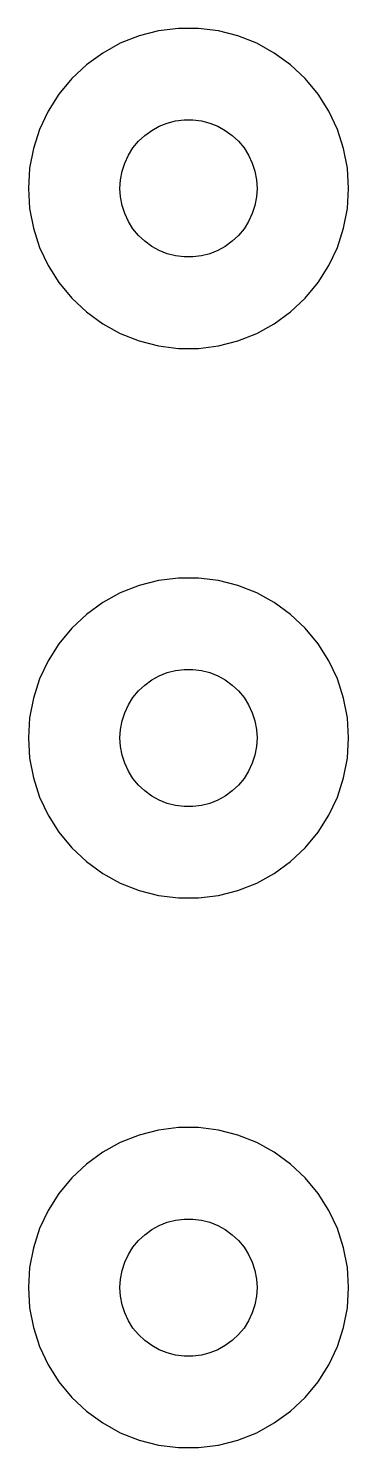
# Model space of a CAD drawing. Header units: metres. Extents: x -7 to 7, y 65 to 127.
import ezdxf

# ---------------------------------------------------------------- set-up
doc = ezdxf.new("R2010")
doc.units = ezdxf.units.M

msp = doc.modelspace()

# ---------------------------------------------------------------- linework, layer by layer
for p, q in [((-2.16312, 126.657), (-2.98045, 126.334)), ((-1.31166, 126.876), (-2.16312, 126.657)), ((-0.439529, 126.986), (-1.31166, 126.876)), ((0.439529, 126.986), (-0.439529, 126.986)), ((1.31166, 126.876), (0.439529, 126.986)), ((2.16312, 126.657), (1.31166, 126.876)), ((2.98045, 126.334), (2.16312, 126.657)), ((-3.75078, 125.91), (-4.46196, 125.394)), ((-2.98045, 126.334), (-3.75078, 125.91)), ((3.75078, 125.91), (2.98045, 126.334)), ((4.46196, 125.394), (3.75078, 125.91)), ((-4.46196, 125.394), (-5.10277, 124.792)), ((5.10277, 124.792), (4.46196, 125.394)), ((-5.10277, 124.792), (-5.66312, 124.114)), ((5.66312, 124.114), (5.10277, 124.792)), ((-5.66312, 124.114), (-6.13414, 123.372)), ((6.13414, 123.372), (5.66312, 124.114)), ((-6.13414, 123.372), (-6.50842, 122.577)), ((6.50842, 122.577), (6.13414, 123.372)), ((-1.60747, 122.533), (-1.27733, 122.714)), ((-1.27733, 122.714), (-0.927048, 122.853)), ((-0.927048, 122.853), (-0.562134, 122.947)), ((-0.562134, 122.947), (-0.18837, 122.994)), ((-0.18837, 122.994), (0.18837, 122.994)), ((0.18837, 122.994), (0.562134, 122.947)), ((0.562134, 122.947), (0.927048, 122.853)), ((0.927048, 122.853), (1.27733, 122.714)), ((1.27733, 122.714), (1.60747, 122.533)), ((-6.50842, 122.577), (-6.78008, 121.741)), ((-2.1869, 122.054), (-1.91226, 122.312)), ((-1.91226, 122.312), (-1.60747, 122.533)), ((1.60747, 122.533), (1.91226, 122.312)), ((1.91226, 122.312), (2.1869, 122.054)), ((6.78008, 121.741), (6.50842, 122.577)), ((-6.78008, 121.741), (-6.94479, 120.877)), ((-2.62891, 121.445), (-2.42705, 121.763)), ((-2.42705, 121.763), (-2.1869, 122.054)), ((2.1869, 122.054), (2.42705, 121.763)), ((2.42705, 121.763), (2.62891, 121.445)), ((6.94479, 120.877), (6.78008, 121.741)), ((-6.94479, 120.877), (-7, 120)), ((-2.90575, 120.746), (-2.78932, 121.104)), ((-2.78932, 121.104), (-2.62891, 121.445)), ((2.62891, 121.445), (2.78932, 121.104)), ((2.78932, 121.104), (2.90575, 120.746)), ((7, 120), (6.94479, 120.877)), ((-3, 120), (-2.97633, 120.376)), ((-2.97633, 120.376), (-2.90575, 120.746)), ((2.90575, 120.746), (2.97633, 120.376)), ((2.97633, 120.376), (3, 120)), ((-7, 120), (-6.94479, 119.123)), ((-2.97633, 119.624), (-3, 120)), ((-2.90575, 119.254), (-2.97633, 119.624)), ((2.97633, 119.624), (2.90575, 119.254)), ((3, 120), (2.97633, 119.624)), ((6.94479, 119.123), (7, 120)), ((-6.94479, 119.123), (-6.78008, 118.259)), ((-2.78932, 118.896), (-2.90575, 119.254)), ((2.90575, 119.254), (2.78932, 118.896)), ((6.78008, 118.259), (6.94479, 119.123)), ((-2.62891, 118.555), (-2.78932, 118.896)), ((-2.42705, 118.237), (-2.62891, 118.555)), ((2.62891, 118.555), (2.42705, 118.237)), ((2.78932, 118.896), (2.62891, 118.555)), ((-6.78008, 118.259), (-6.50842, 117.423)), ((-2.1869, 117.946), (-2.42705, 118.237)), ((-1.91226, 117.688), (-2.1869, 117.946)), ((2.1869, 117.946), (1.91226, 117.688)), ((2.42705, 118.237), (2.1869, 117.946)), ((6.50842, 117.423), (6.78008, 118.259)), ((-6.50842, 117.423), (-6.13414, 116.628)), ((-1.60747, 117.467), (-1.91226, 117.688)), ((-1.27733, 117.286), (-1.60747, 117.467)), ((-0.927048, 117.147), (-1.27733, 117.286)), ((-0.562134, 117.053), (-0.927048, 117.147)), ((0.927048, 117.147), (0.562134, 117.053)), ((1.27733, 117.286), (0.927048, 117.147)), ((1.60747, 117.467), (1.27733, 117.286)), ((1.91226, 117.688), (1.60747, 117.467)), ((6.13414, 116.628), (6.50842, 117.423)), ((-6.13414, 116.628), (-5.66312, 115.886)), ((-0.18837, 117.006), (-0.562134, 117.053)), ((0.18837, 117.006), (-0.18837, 117.006)), ((0.562134, 117.053), (0.18837, 117.006)), ((5.66312, 115.886), (6.13414, 116.628)), ((-5.66312, 115.886), (-5.10277, 115.208)), ((5.10277, 115.208), (5.66312, 115.886)), ((-5.10277, 115.208), (-4.46196, 114.606)), ((4.46196, 114.606), (5.10277, 115.208)), ((-4.46196, 114.606), (-3.75078, 114.09)), ((-3.75078, 114.09), (-2.98045, 113.666)), ((2.98045, 113.666), (3.75078, 114.09)), ((3.75078, 114.09), (4.46196, 114.606)), ((-2.98045, 113.666), (-2.16312, 113.343)), ((2.16312, 113.343), (2.98045, 113.666)), ((-2.16312, 113.343), (-1.31166, 113.124)), ((-1.31166, 113.124), (-0.439529, 113.014)), ((-0.439529, 113.014), (0.439529, 113.014)), ((0.439529, 113.014), (1.31166, 113.124)), ((1.31166, 113.124), (2.16312, 113.343)), ((-1.31166, 102.876), (-2.16312, 102.657)), ((-0.439529, 102.986), (-1.31166, 102.876)), ((0.439529, 102.986), (-0.439529, 102.986)), ((1.31166, 102.876), (0.439529, 102.986)), ((2.16312, 102.657), (1.31166, 102.876)), ((-2.98045, 102.334), (-3.75078, 101.91)), ((-2.16312, 102.657), (-2.98045, 102.334)), ((2.98045, 102.334), (2.16312, 102.657)), ((3.75078, 101.91), (2.98045, 102.334)), ((-3.75078, 101.91), (-4.46196, 101.394)), ((4.46196, 101.394), (3.75078, 101.91)), ((-4.46196, 101.394), (-5.10277, 100.792)), ((5.10277, 100.792), (4.46196, 101.394)), ((-5.10277, 100.792), (-5.66312, 100.114)), ((5.66312, 100.114), (5.10277, 100.792)), ((-5.66312, 100.114), (-6.13414, 99.3723)), ((6.13414, 99.3723), (5.66312, 100.114)), ((-6.13414, 99.3723), (-6.50842, 98.5769)), ((6.50842, 98.5769), (6.13414, 99.3723)), ((-6.50842, 98.5769), (-6.78008, 97.7408)), ((-1.60747, 98.533), (-1.27733, 98.7145)), ((-1.27733, 98.7145), (-0.927048, 98.8532)), ((-0.927048, 98.8532), (-0.562134, 98.9469)), ((-0.562134, 98.9469), (-0.18837, 98.9941)), ((-0.18837, 98.9941), (0.18837, 98.9941)), ((0.18837, 98.9941), (0.562134, 98.9469)), ((0.562134, 98.9469), (0.927048, 98.8532)), ((0.927048, 98.8532), (1.27733, 98.7145)), ((1.27733, 98.7145), (1.60747, 98.533)), ((6.78008, 97.7408), (6.50842, 98.5769)), ((-2.42705, 97.7634), (-2.1869, 98.0536)), ((-2.1869, 98.0536), (-1.91226, 98.3115)), ((-1.91226, 98.3115), (-1.60747, 98.533)), ((1.60747, 98.533), (1.91226, 98.3115)), ((1.91226, 98.3115), (2.1869, 98.0536)), ((2.1869, 98.0536), (2.42705, 97.7634)), ((-6.78008, 97.7408), (-6.94479, 96.8773)), ((-2.78932, 97.1044), (-2.62891, 97.4453)), ((-2.62891, 97.4453), (-2.42705, 97.7634)), ((2.42705, 97.7634), (2.62891, 97.4453)), ((2.62891, 97.4453), (2.78932, 97.1044)), ((6.94479, 96.8773), (6.78008, 97.7408)), ((-6.94479, 96.8773), (-7, 96)), ((-2.97633, 96.376), (-2.90575, 96.7461)), ((-2.90575, 96.7461), (-2.78932, 97.1044)), ((2.78932, 97.1044), (2.90575, 96.7461)), ((2.90575, 96.7461), (2.97633, 96.376)), ((7, 96), (6.94479, 96.8773)), ((-3, 96), (-2.97633, 96.376)), ((2.97633, 96.376), (3, 96)), ((-7, 96), (-6.94479, 95.1227)), ((-2.97633, 95.624), (-3, 96)), ((-2.90575, 95.2539), (-2.97633, 95.624)), ((2.97633, 95.624), (2.90575, 95.2539)), ((3, 96), (2.97633, 95.624)), ((6.94479, 95.1227), (7, 96)), ((-6.94479, 95.1227), (-6.78008, 94.2592)), ((-2.78932, 94.8956), (-2.90575, 95.2539)), ((-2.62891, 94.5547), (-2.78932, 94.8956)), ((2.78932, 94.8956), (2.62891, 94.5547)), ((2.90575, 95.2539), (2.78932, 94.8956)), ((6.78008, 94.2592), (6.94479, 95.1227)), ((-6.78008, 94.2592), (-6.50842, 93.4231)), ((-2.42705, 94.2366), (-2.62891, 94.5547)), ((-2.1869, 93.9464), (-2.42705, 94.2366)), ((2.42705, 94.2366), (2.1869, 93.9464)), ((2.62891, 94.5547), (2.42705, 94.2366)), ((6.50842, 93.4231), (6.78008, 94.2592)), ((-1.91226, 93.6885), (-2.1869, 93.9464)), ((-1.60747, 93.467), (-1.91226, 93.6885)), ((1.91226, 93.6885), (1.60747, 93.467)), ((2.1869, 93.9464), (1.91226, 93.6885)), ((-6.50842, 93.4231), (-6.13414, 92.6277)), ((-1.27733, 93.2855), (-1.60747, 93.467)), ((-0.927048, 93.1468), (-1.27733, 93.2855)), ((-0.562134, 93.0531), (-0.927048, 93.1468)), ((-0.18837, 93.0059), (-0.562134, 93.0531)), ((0.18837, 93.0059), (-0.18837, 93.0059)), ((0.562134, 93.0531), (0.18837, 93.0059)), ((0.927048, 93.1468), (0.562134, 93.0531)), ((1.27733, 93.2855), (0.927048, 93.1468)), ((1.60747, 93.467), (1.27733, 93.2855)), ((6.13414, 92.6277), (6.50842, 93.4231)), ((-6.13414, 92.6277), (-5.66312, 91.8855)), ((5.66312, 91.8855), (6.13414, 92.6277)), ((-5.66312, 91.8855), (-5.10277, 91.2082)), ((5.10277, 91.2082), (5.66312, 91.8855)), ((-5.10277, 91.2082), (-4.46196, 90.6064)), ((4.46196, 90.6064), (5.10277, 91.2082)), ((-4.46196, 90.6064), (-3.75078, 90.0897)), ((3.75078, 90.0897), (4.46196, 90.6064)), ((-3.75078, 90.0897), (-2.98045, 89.6662)), ((2.98045, 89.6662), (3.75078, 90.0897)), ((-2.98045, 89.6662), (-2.16312, 89.3426)), ((-2.16312, 89.3426), (-1.31166, 89.124)), ((1.31166, 89.124), (2.16312, 89.3426)), ((2.16312, 89.3426), (2.98045, 89.6662)), ((-1.31166, 89.124), (-0.439529, 89.0138)), ((-0.439529, 89.0138), (0.439529, 89.0138)), ((0.439529, 89.0138), (1.31166, 89.124)), ((-1.31166, 78.876), (-2.16312, 78.6574)), ((-0.439529, 78.9862), (-1.31166, 78.876)), ((0.439529, 78.9862), (-0.439529, 78.9862)), ((1.31166, 78.876), (0.439529, 78.9862)), ((2.16312, 78.6574), (1.31166, 78.876)), ((-2.98045, 78.3338), (-3.75078, 77.9103)), ((-2.16312, 78.6574), (-2.98045, 78.3338)), ((2.98045, 78.3338), (2.16312, 78.6574)), ((3.75078, 77.9103), (2.98045, 78.3338)), ((-3.75078, 77.9103), (-4.46196, 77.3936)), ((4.46196, 77.3936), (3.75078, 77.9103)), ((-4.46196, 77.3936), (-5.10277, 76.7918)), ((5.10277, 76.7918), (4.46196, 77.3936)), ((-5.10277, 76.7918), (-5.66312, 76.1145)), ((5.66312, 76.1145), (5.10277, 76.7918)), ((-5.66312, 76.1145), (-6.13414, 75.3723)), ((6.13414, 75.3723), (5.66312, 76.1145)), ((-6.13414, 75.3723), (-6.50842, 74.5769)), ((-0.562134, 74.9469), (-0.18837, 74.9941)), ((-0.18837, 74.9941), (0.18837, 74.9941)), ((0.18837, 74.9941), (0.562134, 74.9469)), ((6.50842, 74.5769), (6.13414, 75.3723)), ((-6.50842, 74.5769), (-6.78008, 73.7408)), ((-1.91226, 74.3115), (-1.60747, 74.533)), ((-1.60747, 74.533), (-1.27733, 74.7145)), ((-1.27733, 74.7145), (-0.927048, 74.8532)), ((-0.927048, 74.8532), (-0.562134, 74.9469)), ((0.562134, 74.9469), (0.927048, 74.8532)), ((0.927048, 74.8532), (1.27733, 74.7145)), ((1.27733, 74.7145), (1.60747, 74.533)), ((1.60747, 74.533), (1.91226, 74.3115)), ((6.78008, 73.7408), (6.50842, 74.5769)), ((-2.62891, 73.4453), (-2.42705, 73.7634)), ((-2.42705, 73.7634), (-2.1869, 74.0536)), ((-2.1869, 74.0536), (-1.91226, 74.3115)), ((1.91226, 74.3115), (2.1869, 74.0536)), ((2.1869, 74.0536), (2.42705, 73.7634)), ((2.42705, 73.7634), (2.62891, 73.4453)), ((-6.78008, 73.7408), (-6.94479, 72.8773)), ((-2.78932, 73.1044), (-2.62891, 73.4453)), ((2.62891, 73.4453), (2.78932, 73.1044)), ((6.94479, 72.8773), (6.78008, 73.7408)), ((-6.94479, 72.8773), (-7, 72)), ((-2.97633, 72.376), (-2.90575, 72.7461)), ((-2.90575, 72.7461), (-2.78932, 73.1044)), ((2.78932, 73.1044), (2.90575, 72.7461)), ((2.90575, 72.7461), (2.97633, 72.376)), ((7, 72), (6.94479, 72.8773)), ((-7, 72), (-6.94479, 71.1227)), ((-3, 72), (-2.97633, 72.376)), ((-2.97633, 71.624), (-3, 72)), ((2.97633, 72.376), (3, 72)), ((3, 72), (2.97633, 71.624)), ((6.94479, 71.1227), (7, 72)), ((-2.90575, 71.2539), (-2.97633, 71.624)), ((2.97633, 71.624), (2.90575, 71.2539)), ((-6.94479, 71.1227), (-6.78008, 70.2592)), ((-2.78932, 70.8956), (-2.90575, 71.2539)), ((-2.62891, 70.5547), (-2.78932, 70.8956)), ((2.78932, 70.8956), (2.62891, 70.5547)), ((2.90575, 71.2539), (2.78932, 70.8956)), ((6.78008, 70.2592), (6.94479, 71.1227)), ((-6.78008, 70.2592), (-6.50842, 69.4231)), ((-2.42705, 70.2366), (-2.62891, 70.5547)), ((-2.1869, 69.9464), (-2.42705, 70.2366)), ((2.42705, 70.2366), (2.1869, 69.9464)), ((2.62891, 70.5547), (2.42705, 70.2366)), ((6.50842, 69.4231), (6.78008, 70.2592)), ((-6.50842, 69.4231), (-6.13414, 68.6277)), ((-1.91226, 69.6885), (-2.1869, 69.9464)), ((-1.60747, 69.467), (-1.91226, 69.6885)), ((-1.27733, 69.2855), (-1.60747, 69.467)), ((1.60747, 69.467), (1.27733, 69.2855)), ((1.91226, 69.6885), (1.60747, 69.467)), ((2.1869, 69.9464), (1.91226, 69.6885)), ((6.13414, 68.6277), (6.50842, 69.4231)), ((-0.927048, 69.1468), (-1.27733, 69.2855)), ((-0.562134, 69.0531), (-0.927048, 69.1468)), ((-0.18837, 69.0059), (-0.562134, 69.0531)), ((0.18837, 69.0059), (-0.18837, 69.0059)), ((0.562134, 69.0531), (0.18837, 69.0059)), ((0.927048, 69.1468), (0.562134, 69.0531)), ((1.27733, 69.2855), (0.927048, 69.1468)), ((-6.13414, 68.6277), (-5.66312, 67.8855)), ((5.66312, 67.8855), (6.13414, 68.6277)), ((-5.66312, 67.8855), (-5.10277, 67.2082)), ((5.10277, 67.2082), (5.66312, 67.8855)), ((-5.10277, 67.2082), (-4.46196, 66.6064)), ((4.46196, 66.6064), (5.10277, 67.2082)), ((-4.46196, 66.6064), (-3.75078, 66.0897)), ((3.75078, 66.0897), (4.46196, 66.6064)), ((-3.75078, 66.0897), (-2.98045, 65.6662)), ((2.98045, 65.6662), (3.75078, 66.0897)), ((-2.98045, 65.6662), (-2.16312, 65.3426)), ((-2.16312, 65.3426), (-1.31166, 65.124)), ((-1.31166, 65.124), (-0.439529, 65.0138)), ((0.439529, 65.0138), (1.31166, 65.124)), ((1.31166, 65.124), (2.16312, 65.3426)), ((2.16312, 65.3426), (2.98045, 65.6662)), ((-0.439529, 65.0138), (0.439529, 65.0138))]:
    msp.add_line(p, q)

doc.saveas('drawing.dxf')
